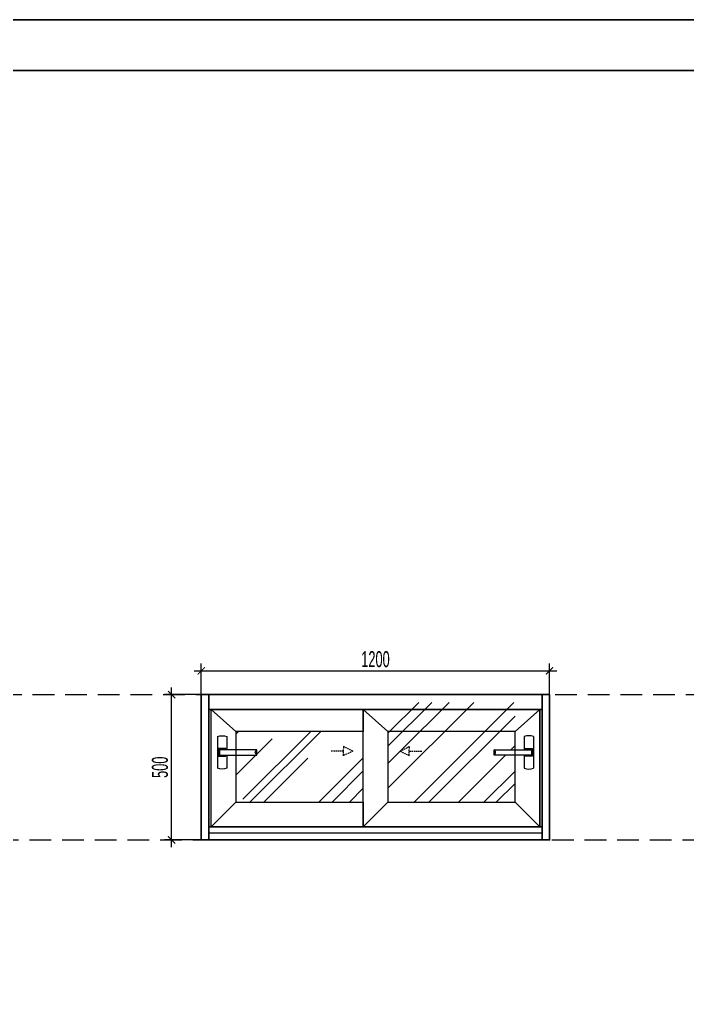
# Model space of a CAD drawing. Header units: millimetres. Extents: x 1336014 to 2939047, y -333549 to -60566.
# Drawn here: x 1471836 to 1474136, y -215503 to -212116 of the extents above; entities that cross this region are included whole.
import ezdxf

# ---------------------------------------------------------------- set-up
doc = ezdxf.new("R2010")
doc.units = ezdxf.units.MM
doc.header["$MEASUREMENT"] = 0
for name, pattern in [('$1$HIDDEN', [0.375, 0.25, -0.125]), ('DASHDOT', [1, 0.5, -0.25, 0, -0.25]), ('DASHED', [0.75, 0.5, -0.25])]:
    doc.linetypes.add(name, pattern=pattern)
for name, color, linetype, lineweight in [('.A-net Hatch', 250, 'Continuous', 9), ('.A-net Truc', 79, 'DASHDOT', 15), ('02.Thay', 145, 'Continuous', 15), ('05.Text', 253, 'Continuous', 18), ('08.Dim', 156, 'Continuous', 15), ('11.Khung bo', 32, 'Continuous', 50), ('12.Khung', 36, 'Continuous', 25)]:
    doc.layers.add(name, color=color, linetype=linetype, lineweight=lineweight)
doc.layers.add('Tpl_Bound', color=1, linetype='Continuous', plot=False)
doc.styles.add('TT5_Text Dim', font='hoatbif.shx', dxfattribs={"width": 0.6})
doc.dimstyles.new('TT5_Dim 1-25', dxfattribs={"dimscale": 25, "dimtxt": 2.2, "dimasz": 1, "dimexe": 1, "dimexo": 0, "dimgap": 0.5, "dimtad": 1, "dimdec": 0, "dimzin": 0, "dimdsep": 46, "dimtxsty": 'TT5_Text Dim', "dimblk": 'ARCHTICK', "dimcen": 0, "dimdle": 1, "dimclrd": 256, "dimclre": 256, "dimclrt": 1, "dimadec": 0, "dimazin": 0, "dimtfac": 0.015, "dimtdec": 0, "dimtix": 1, "dimtmove": 2, "dimatfit": 3, "dimldrblk": 'DOT', "dimfxl": 1, "dimtolj": 1, "dimtzin": 0, "dimlwd": -1, "dimlwe": -1, "dimarcsym": 1})

# ---------------------------------------------------------------- blocks, each defined once
blk = doc.blocks.new('100')
at = {"layer": '11.Khung bo', "const_width": 26.7}
blk.add_lwpolyline([(1860913, -945240), (1860913, -916940), (1896063, -916940), (1896063, -945240)], close=True, dxfattribs=at)
blk.add_lwpolyline([(1860913, -945240), (1860913, -916940), (1896063, -916940), (1896063, -945240)], close=True, dxfattribs=at)
blk.add_lwpolyline([(1860913, -945240), (1860913, -916940), (1896063, -916940), (1896063, -945240)], close=True, dxfattribs=at)
at = {"layer": '12.Khung'}
blk.add_lwpolyline([(1901579, -945940), (1901579, -916240), (1859580, -916240), (1859580, -945940)], close=True, dxfattribs=at)
blk.add_lwpolyline([(1901579, -945940), (1901579, -916240), (1859580, -916240), (1859580, -945940)], close=True, dxfattribs=at)
blk.add_lwpolyline([(1901579, -945940), (1901579, -916240), (1859580, -916240), (1859580, -945940)], close=True, dxfattribs=at)
blk = doc.blocks.new('_ARCHTICK')
at = {"const_width": 0.15}
blk.add_lwpolyline([(-0.5, -0.5), (0.5, 0.5)], dxfattribs=at)
blk = doc.blocks.new('*D2213')
at = {"layer": '08.Dim', "ltscale": 200, "transparency": 16777216}
for p, q in [((1472359.6, -214965), (1472359.6, -214415)), ((1472462, -214440), (1472334.6, -214440)), ((1472462, -214940), (1472334.6, -214940))]:
    blk.add_line(p, q, dxfattribs=at)
at = {"layer": 'Defpoints', "color": 0, "ltscale": 200, "transparency": 16777216}
for p in [(1472359.6, -214440), (1472462, -214440), (1472462, -214940)]:
    blk.add_point(p, dxfattribs=at)
at = {"layer": '08.Dim', "ltscale": 200, "transparency": 16777216, "xscale": 25, "yscale": 25, "zscale": 25}
for p, rotation in [((1472359.6, -214440), 90), ((1472359.6, -214940), 270)]:
    blk.add_blockref('_ARCHTICK', p, dxfattribs=dict(at, rotation=rotation))
at = {"layer": '08.Dim', "color": 1, "ltscale": 200, "transparency": 16777216, "insert": (1472319.6, -214690), "char_height": 55, "attachment_point": 5, "rotation": 90, "style": 'TT5_Text Dim'}
blk.add_mtext('\\A1;500', dxfattribs=at)
blk = doc.blocks.new('_DOT')
blk.add_line((-0.5, 0), (-1, 0))
at = {"const_width": 0.5}
blk.add_lwpolyline([(-0.25, 0, 1), (0.25, 0, 1)], format="xyb", close=True, dxfattribs=at)
blk = doc.blocks.new('miu ten 2')
at = {"linetype": 'DASHED', "lineweight": 15, "ltscale": 60}
for p, q in [((-71981, 59741), (-71981, 59692)), ((-71793, 59646), (-71981, 59741)), ((-71981, 59692), (-71981, 59600)), ((-71981, 59649), (-72243, 59649))]:
    blk.add_line(p, q, dxfattribs=at)
at = {"linetype": 'DASHED', "lineweight": 5, "ltscale": 60}
for p, q in [((-71793, 59646), (-71981, 59551)), ((-71981, 59551), (-71981, 59600))]:
    blk.add_line(p, q, dxfattribs=at)
blk = doc.blocks.new('Tay nắm cửa SC95 chiếu đứng')
for p, q in [((29, 9), (29, 54.5)), ((4, 9), (0, 13)), ((0, -13), (4, -9)), ((29, -54.5), (29, -9))]:
    blk.add_line(p, q)
for points in [[(-3, -54.5), (-3, 54.5)], [(26, -9), (26, -13), (0, -13), (0, 13), (26, 13), (26, 9)]]:
    blk.add_lwpolyline(points)
blk.add_lwpolyline([(4, -9), (4, 9), (132.4, 9), (132.4, -9)], close=True)
for centre, radius, start, end in [((13, 13.3), 44.2, 68.7607, 111.2393), ((138, 0), 10.6, 121.8908, 238.1092), ((13, -13.3), 44.2, 248.7607, 291.2393)]:
    blk.add_arc(centre, radius, start, end)
blk = doc.blocks.new('*D2217')
at = {"layer": '08.Dim', "ltscale": 200, "transparency": 16777216}
for p, q in [((1472437, -214358), (1473686.7, -214358)), ((1472462, -214439.5), (1472462, -214333)), ((1473661.7, -214439.5), (1473661.7, -214333))]:
    blk.add_line(p, q, dxfattribs=at)
at = {"layer": 'Defpoints', "color": 0, "ltscale": 200, "transparency": 16777216}
for p in [(1473661.7, -214358), (1472462, -214439.5), (1473661.7, -214439.5)]:
    blk.add_point(p, dxfattribs=at)
at = {"layer": '08.Dim', "ltscale": 200, "transparency": 16777216, "xscale": 25, "yscale": 25, "zscale": 25, "rotation": 180}
blk.add_blockref('_ARCHTICK', (1472462, -214358), dxfattribs=at)
at = {"layer": '08.Dim', "ltscale": 200, "transparency": 16777216, "xscale": 25, "yscale": 25, "zscale": 25}
blk.add_blockref('_ARCHTICK', (1473661.7, -214358), dxfattribs=at)
at = {"layer": '08.Dim', "color": 1, "ltscale": 200, "transparency": 16777216, "insert": (1473061.9, -214318), "char_height": 55, "attachment_point": 5, "style": 'TT5_Text Dim'}
blk.add_mtext('\\A1;1200', dxfattribs=at)

msp = doc.modelspace()

# ---------------------------------------------------------------- hatches: boundary and pattern name
at = {"layer": '.A-net Hatch'}
h = msp.add_hatch(dxfattribs=at)
h.set_pattern_fill('AR-RROOF', color=256, scale=200, angle=45)
h.paths.add_polyline_path([(1473542.7, -214466.5), (1473105, -214466.5), (1473105, -214810), (1473542.7, -214810), (1473542.7, -214647.9), (1473470.7, -214647.9), (1473470.7, -214629.9), (1473542.7, -214629.9)])
h.paths.add_polyline_path([(1473178.5, -214641.9), (1473178.5, -214650), (1473147, -214634.1), (1473178.5, -214618.2), (1473178.5, -214626.3)], flags=16)
h = msp.add_hatch(dxfattribs=at)
h.set_pattern_fill('AR-RROOF', color=256, scale=200, angle=45)
h.paths.add_polyline_path([(1473020, -214810), (1473020, -214566.5), (1472580.7, -214566.5), (1472580.7, -214629.9), (1472653, -214629.9), (1472653, -214647.9), (1472580.7, -214647.9), (1472580.7, -214810)])
h.paths.add_polyline_path([(1472952.2, -214626.3), (1472952.2, -214618.2), (1472983.7, -214634.1), (1472952.2, -214650), (1472952.2, -214641.9)], flags=16)

# ---------------------------------------------------------------- linework, layer by layer
at = {"layer": '.A-net Truc', "linetype": '$1$HIDDEN', "ltscale": 300}
for p, q in [((1471543.1, -214439.5), (1475696.7, -214439.5)), ((1467369.7, -214940), (1475676.4, -214940))]:
    msp.add_line(p, q, dxfattribs=at)
at = {"layer": '02.Thay', "lineweight": 25}
for points in [[(1472488, -214940), (1472462, -214940), (1472462, -214439.5), (1472488, -214439.5)], [(1472488, -214439.5), (1473635.7, -214439.5), (1473635.7, -214491.5), (1472488, -214491.5)], [(1473661.7, -214439.5), (1473635.7, -214439.5), (1473635.7, -214940), (1473661.7, -214940)], [(1473635.7, -214940), (1472488, -214940), (1472488, -214895), (1473635.7, -214895)]]:
    msp.add_lwpolyline(points, close=True, dxfattribs=at)
for points in [[(1472488, -214888), (1472488, -214493.5)], [(1473627.7, -214895), (1473627.7, -214493.5)]]:
    msp.add_lwpolyline(points, dxfattribs=at)
at = {"layer": '02.Thay', "ltscale": 0.15}
for points in [[(1472495.7, -214491.5), (1472580.7, -214566.5), (1472580.7, -214810), (1472495.7, -214895)], [(1472495.7, -214491.5), (1473020, -214491.5), (1473020, -214566.5), (1472580.7, -214566.5)], [(1473020, -214491.5), (1473105, -214566.5), (1473105, -214810), (1473020, -214895)], [(1473020, -214491.5), (1473627.7, -214491.5), (1473542.7, -214566.5), (1473105, -214566.5)], [(1473627.7, -214895), (1473542.7, -214810), (1473542.7, -214566.5), (1473627.7, -214491.5)], [(1472580.7, -214810), (1473020, -214810), (1473020, -214895), (1472495.7, -214895)], [(1473105, -214810), (1473542.7, -214810), (1473627.7, -214895), (1473020, -214895)], [(1473635.7, -214917.5), (1472488, -214917.5), (1472488, -214940), (1473635.7, -214940)]]:
    msp.add_lwpolyline(points, close=True, dxfattribs=at)
at = {"layer": 'Tpl_Bound', "color": 1}
msp.add_lwpolyline([(1466595.8, -219540.4), (1466595.8, -212115.5), (1477095.7, -212115.5), (1477095.7, -219540.4)], close=True, dxfattribs=at)

# ---------------------------------------------------------------- block references
at = {"layer": '02.Thay', "xscale": -1, "rotation": 180}
msp.add_blockref('Tay nắm cửa SC95 chiếu đứng', (1472520.6, -214638.9), dxfattribs=at)
at = {"layer": '02.Thay', "rotation": 180}
msp.add_blockref('Tay nắm cửa SC95 chiếu đứng', (1473603.1, -214638.9), dxfattribs=at)
at = {"layer": '02.Thay', "yscale": 0.1680000000051223, "zscale": 0.168, "rotation": 180}
for p, xscale in [((1485045, -204613.6), -0.1680000000051223), ((1461085.7, -204613.6), 0.1680000000051223)]:
    msp.add_blockref('miu ten 2', p, dxfattribs=dict(at, xscale=xscale))
at = {"layer": '05.Text', "xscale": 0.25, "yscale": 0.25, "zscale": 0.25}
msp.add_blockref('100', (1001700.9, 16944.5), dxfattribs=at)

# ---------------------------------------------------------------- dimensions: what is measured, and where the dimension line sits
at = {"layer": '08.Dim', "ltscale": 200}
dim = msp.add_linear_dim(base=(1473661.7, -214358), p1=(1472462, -214439.5), p2=(1473661.7, -214439.5), dimstyle='TT5_Dim 1-25', dxfattribs=at)
dim.commit()
dim.dimension.update_dxf_attribs({"geometry": '*D2217', "text_midpoint": (1473061.9, -214318)})
dim = msp.add_linear_dim(base=(1472359.6, -214440), p1=(1472462, -214940), p2=(1472462, -214440), angle=90, dimstyle='TT5_Dim 1-25', dxfattribs=at)
dim.commit()
dim.dimension.update_dxf_attribs({"geometry": '*D2213', "text_midpoint": (1472319.6, -214690)})

doc.saveas('drawing.dxf')
